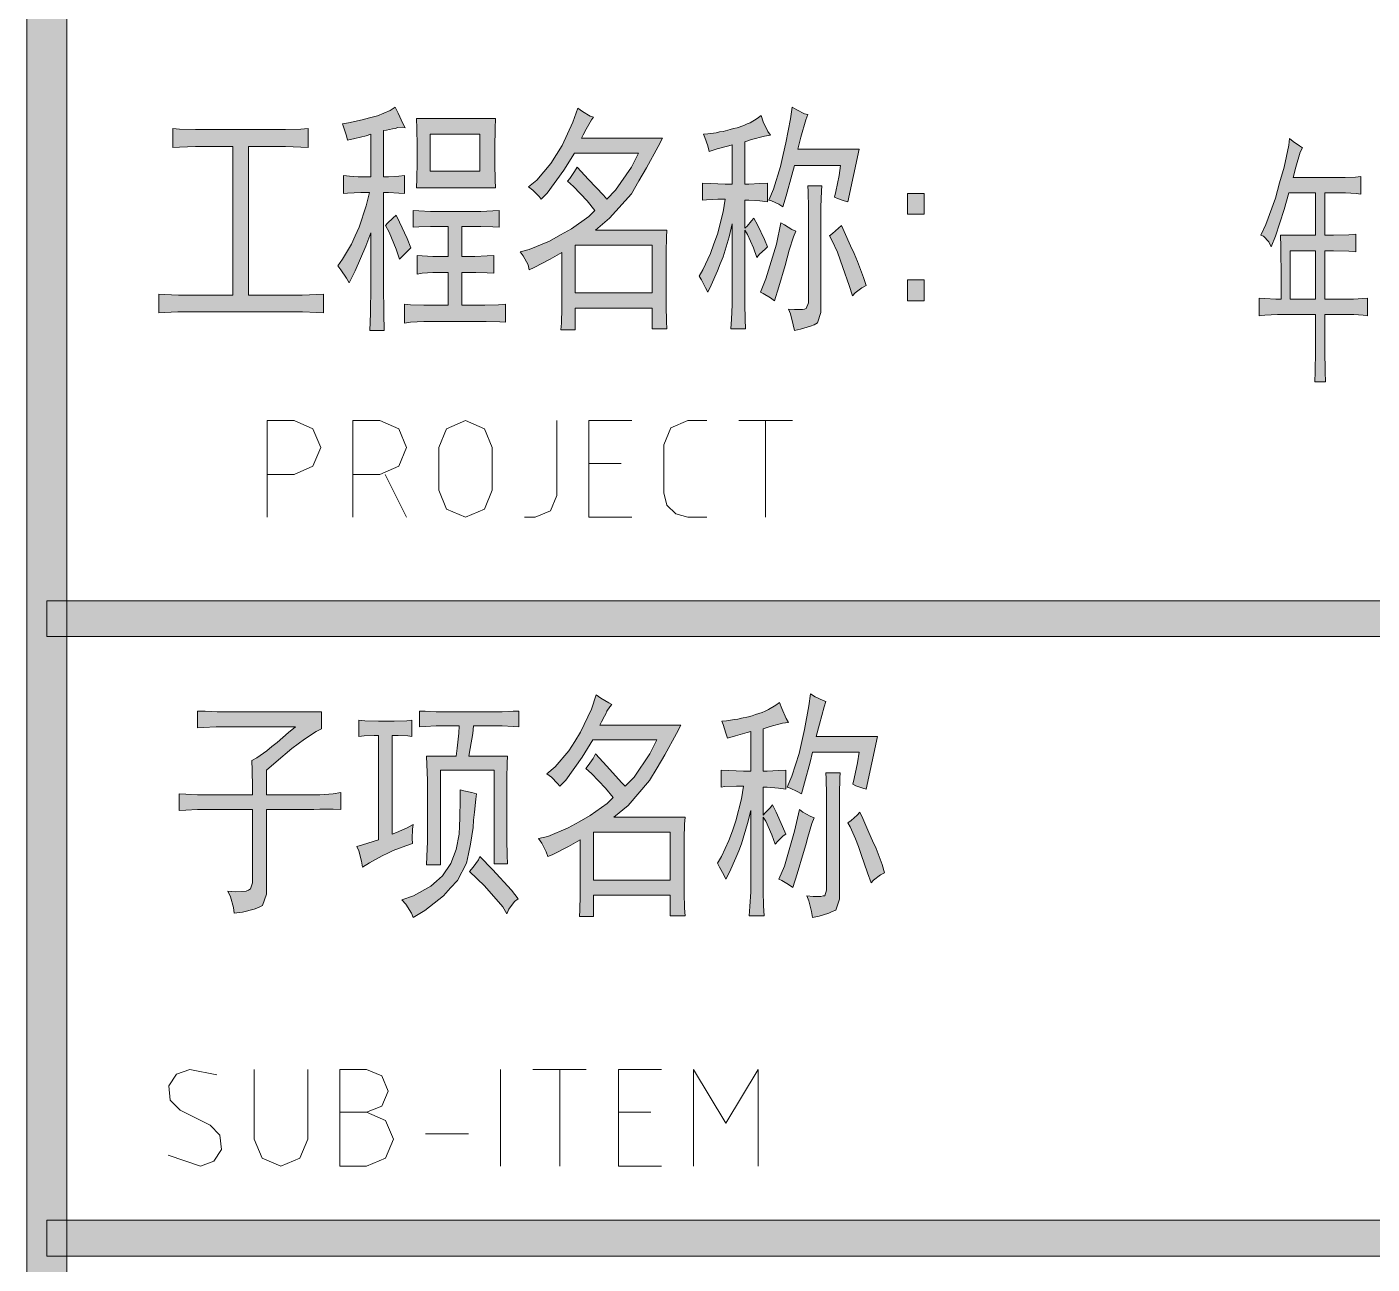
# Model space of a CAD drawing. Header units: millimetres. Extents: x 388 to 64525, y 87 to 607.
# Drawn here: x 64464.27 to 64480.4, y 355.71 to 370.55 of the extents above; entities that cross this region are included whole.
import ezdxf

# ---------------------------------------------------------------- set-up
doc = ezdxf.new("R2010")
doc.units = ezdxf.units.MM

msp = doc.modelspace()

# ---------------------------------------------------------------- hatches: boundary and pattern name
h = msp.add_hatch(color=0)
h.dxf.hatch_style = 2
h.paths.add_polyline_path([(64464.748, 320.182), (64464.268, 320.182), (64464.268, 597.224), (64464.748, 597.224)])
h = msp.add_hatch(color=0)
h.dxf.hatch_style = 2
h.paths.add_polyline_path([(64468.051, 369.387), (64468.123, 369.398), (64468.288, 369.434), (64468.377, 369.459), (64468.47, 369.484), (64468.624, 369.548), (64468.685, 369.588), (64468.718, 369.516), (64468.775, 369.391), (64468.804, 369.34), (64468.775, 369.348), (64468.714, 369.344), (64468.682, 369.333), (64468.65, 369.326), (64468.581, 369.312), (64468.542, 369.308), (64468.542, 368.753), (64468.603, 368.753), (64468.728, 368.76), (64468.796, 368.767), (64468.796, 368.552), (64468.728, 368.556), (64468.603, 368.563), (64468.542, 368.563), (64468.542, 367.57), (64468.542, 367.449), (64468.546, 367.115), (64468.553, 366.908), (64468.381, 366.908), (64468.388, 367.115), (64468.392, 367.441), (64468.392, 367.56), (64468.392, 368.079), (64468.331, 367.922), (64468.202, 367.624), (64468.13, 367.481), (64468.098, 367.538), (64468.033, 367.638), (64467.994, 367.685), (64468.051, 367.764), (64468.159, 367.943), (64468.205, 368.043), (64468.252, 368.147), (64468.334, 368.405), (64468.374, 368.563), (64468.27, 368.563), (64468.112, 368.556), (64468.062, 368.552), (64468.062, 368.767), (64468.134, 368.76), (64468.238, 368.753), (64468.273, 368.753), (64468.392, 368.753), (64468.392, 369.262), (64468.334, 369.244), (64468.198, 369.211), (64468.112, 369.193), (64468.098, 369.244), (64468.069, 369.34)])
h = msp.add_hatch(color=0)
h.paths.add_polyline_path([(64471.061, 369.466), (64471.039, 369.437), (64471.004, 369.38), (64470.989, 369.351), (64470.975, 369.322), (64470.939, 369.254), (64470.918, 369.215), (64471.889, 369.215), (64471.838, 369.115), (64471.695, 368.86), (64471.606, 368.703), (64471.516, 368.549), (64471.254, 368.255), (64471.086, 368.111), (64471.939, 368.111), (64471.935, 368.029), (64471.932, 367.853), (64471.932, 367.764), (64471.932, 367.302), (64471.932, 367.205), (64471.935, 367.019), (64471.939, 366.929), (64471.763, 366.929), (64471.763, 367.176), (64470.842, 367.176), (64470.842, 366.918), (64470.67, 366.918), (64470.678, 366.997), (64470.681, 367.176), (64470.681, 367.28), (64470.681, 367.843), (64470.541, 367.764), (64470.348, 367.664), (64470.291, 367.638), (64470.276, 367.696), (64470.219, 367.803), (64470.183, 367.853), (64470.291, 367.882), (64470.534, 367.982), (64470.667, 368.058), (64470.799, 368.129), (64471.007, 368.276), (64471.079, 368.348), (64470.986, 368.463), (64470.821, 368.635), (64470.749, 368.699), (64470.778, 368.731), (64470.835, 368.817), (64470.867, 368.867), (64471, 368.721), (64471.179, 368.531), (64471.222, 368.484), (64471.326, 368.592), (64471.516, 368.867), (64471.602, 369.036), (64470.832, 369.036), (64470.706, 368.832), (64470.506, 368.556), (64470.434, 368.484), (64470.409, 368.516), (64470.334, 368.592), (64470.283, 368.631), (64470.38, 368.713), (64470.549, 368.91), (64470.617, 369.018), (64470.685, 369.129), (64470.814, 369.408), (64470.875, 369.577), (64470.928, 369.537), (64471.021, 369.48)])
h.paths.add_polyline_path([(64471.763, 367.359), (64471.763, 367.932), (64470.842, 367.932), (64470.842, 367.359)])
h = msp.add_hatch(color=0)
h.dxf.hatch_style = 2
h.paths.add_polyline_path([(64473.63, 369.498), (64473.608, 369.437), (64473.547, 369.226), (64473.512, 369.082), (64474.246, 369.082), (64474.11, 368.452), (64474.067, 368.463), (64473.988, 368.491), (64473.949, 368.506), (64473.967, 368.574), (64474.006, 368.767), (64474.024, 368.889), (64473.469, 368.889), (64473.44, 368.771), (64473.372, 368.523), (64473.332, 368.394), (64473.282, 368.423), (64473.196, 368.463), (64473.164, 368.473), (64473.218, 368.602), (64473.304, 368.875), (64473.336, 369.018), (64473.368, 369.161), (64473.422, 369.448), (64473.444, 369.588), (64473.497, 369.555), (64473.59, 369.509)])
h = msp.add_hatch(color=0)
h.paths.add_polyline_path([(64469.886, 369.451), (64469.882, 369.33), (64469.879, 369.104), (64469.879, 369.004), (64469.879, 368.907), (64469.882, 368.713), (64469.886, 368.62), (64468.94, 368.62), (64468.943, 368.728), (64468.947, 368.928), (64468.947, 369.025), (64468.947, 369.122), (64468.943, 369.333), (64468.94, 369.451)])
h.paths.add_polyline_path([(64469.699, 368.821), (64469.699, 369.262), (64469.101, 369.262), (64469.101, 368.821)])
h = msp.add_hatch(color=0)
h.dxf.hatch_style = 2
h.paths.add_polyline_path([(64472.326, 367.56), (64472.372, 367.638), (64472.462, 367.832), (64472.505, 367.95), (64472.548, 368.065), (64472.616, 368.334), (64472.641, 368.484), (64472.551, 368.484), (64472.415, 368.477), (64472.369, 368.473), (64472.369, 368.674), (64472.462, 368.67), (64472.641, 368.663), (64472.723, 368.663), (64472.723, 369.136), (64472.684, 369.125), (64472.544, 369.086), (64472.448, 369.057), (64472.43, 369.122), (64472.394, 369.222), (64472.379, 369.262), (64472.433, 369.269), (64472.53, 369.279), (64472.573, 369.29), (64472.616, 369.297), (64472.698, 369.319), (64472.741, 369.33), (64472.784, 369.34), (64472.863, 369.369), (64472.903, 369.387), (64472.938, 369.401), (64473.024, 369.451), (64473.071, 369.487), (64473.096, 369.412), (64473.15, 369.294), (64473.182, 369.251), (64473.11, 369.24), (64472.956, 369.201), (64472.877, 369.172), (64472.877, 368.663), (64472.924, 368.663), (64473.057, 368.67), (64473.146, 368.674), (64473.146, 368.452), (64473.057, 368.463), (64472.924, 368.473), (64472.877, 368.473), (64472.877, 368.137), (64472.903, 368.162), (64472.956, 368.226), (64472.985, 368.258), (64473.028, 368.176), (64473.11, 368), (64473.146, 367.911), (64473.118, 367.886), (64473.053, 367.825), (64473.021, 367.785), (64472.978, 367.9), (64472.906, 368.061), (64472.877, 368.111), (64472.877, 367.28), (64472.877, 367.223), (64472.881, 367.047), (64472.885, 366.929), (64472.709, 366.929), (64472.716, 367.044), (64472.723, 367.216), (64472.723, 367.28), (64472.723, 368.19), (64472.688, 368.033), (64472.616, 367.793), (64472.58, 367.707), (64472.548, 367.624), (64472.473, 367.452), (64472.43, 367.37), (64472.405, 367.42), (64472.354, 367.517)])
h = msp.add_hatch(color=0)
h.dxf.hatch_style = 2
h.paths.add_polyline_path([(64467.267, 369.319), (64467.367, 369.319), (64467.553, 369.322), (64467.639, 369.33), (64467.639, 369.104), (64467.553, 369.107), (64467.367, 369.115), (64467.267, 369.115), (64466.923, 369.115), (64466.923, 367.334), (64467.471, 367.334), (64467.568, 367.334), (64467.743, 367.341), (64467.825, 367.345), (64467.825, 367.123), (64467.743, 367.126), (64467.571, 367.133), (64467.478, 367.133), (64466.17, 367.133), (64466.077, 367.133), (64465.916, 367.126), (64465.848, 367.123), (64465.848, 367.345), (64465.919, 367.341), (64466.084, 367.334), (64466.177, 367.334), (64466.736, 367.334), (64466.736, 369.115), (64466.396, 369.115), (64466.288, 369.115), (64466.099, 369.107), (64466.016, 369.104), (64466.016, 369.33), (64466.099, 369.322), (64466.288, 369.319), (64466.396, 369.319)])
h = msp.add_hatch(color=0)
h.paths.add_polyline_path([(64479.062, 368.051), (64479.123, 368.18), (64479.237, 368.495), (64479.287, 368.681), (64479.341, 368.867), (64479.398, 369.133), (64479.406, 369.211), (64479.449, 369.176), (64479.524, 369.122), (64479.56, 369.1), (64479.535, 369.047), (64479.481, 368.867), (64479.449, 368.742), (64480.011, 368.742), (64480.072, 368.742), (64480.197, 368.749), (64480.262, 368.756), (64480.262, 368.545), (64480.205, 368.552), (64480.079, 368.559), (64480.011, 368.559), (64479.828, 368.559), (64479.828, 368.051), (64479.932, 368.051), (64480.119, 368.058), (64480.201, 368.065), (64480.201, 367.853), (64480.119, 367.861), (64479.932, 367.864), (64479.828, 367.864), (64479.828, 367.284), (64480.111, 367.284), (64480.172, 367.284), (64480.287, 367.291), (64480.341, 367.298), (64480.341, 367.087), (64480.291, 367.094), (64480.176, 367.101), (64480.111, 367.101), (64479.828, 367.101), (64479.828, 366.814), (64479.828, 366.675), (64479.832, 366.413), (64479.836, 366.295), (64479.71, 366.295), (64479.714, 366.413), (64479.717, 366.66), (64479.717, 366.789), (64479.717, 367.101), (64479.338, 367.101), (64479.262, 367.101), (64479.112, 367.094), (64479.044, 367.087), (64479.044, 367.298), (64479.112, 367.291), (64479.241, 367.284), (64479.305, 367.284), (64479.305, 367.527), (64479.302, 367.911), (64479.298, 368.051), (64479.717, 368.051), (64479.717, 368.559), (64479.398, 368.559), (64479.341, 368.359), (64479.237, 368.04), (64479.187, 367.914), (64479.158, 367.972), (64479.094, 368.04)])
h.paths.add_polyline_path([(64479.717, 367.284), (64479.717, 367.864), (64479.413, 367.864), (64479.413, 367.284)])
h = msp.add_hatch(color=0)
h.dxf.hatch_style = 2
h.paths.add_polyline_path([(64473.798, 368.642), (64473.795, 368.584), (64473.788, 368.387), (64473.788, 368.248), (64473.788, 367.234), (64473.788, 367.126), (64473.748, 367.001), (64473.705, 366.979), (64473.662, 366.961), (64473.544, 366.925), (64473.469, 366.908), (64473.454, 366.979), (64473.422, 367.108), (64473.401, 367.166), (64473.472, 367.162), (64473.565, 367.162), (64473.59, 367.166), (64473.612, 367.173), (64473.637, 367.241), (64473.637, 367.302), (64473.637, 368.248), (64473.637, 368.377), (64473.633, 368.574), (64473.63, 368.642)])
h = msp.add_hatch(color=0)
h.dxf.hatch_style = 2
h.paths.add_polyline_path([(64475.024, 368.305), (64474.827, 368.305), (64474.827, 368.552), (64475.024, 368.552)])
h = msp.add_hatch(color=0)
h.dxf.hatch_style = 2
h.paths.add_polyline_path([(64468.696, 368.294), (64468.736, 368.208), (64468.825, 368.011), (64468.872, 367.9), (64468.847, 367.875), (64468.779, 367.807), (64468.736, 367.764), (64468.696, 367.886), (64468.61, 368.09), (64468.567, 368.169), (64468.592, 368.197), (64468.657, 368.258)])
h = msp.add_hatch(color=0)
h.dxf.hatch_style = 2
h.paths.add_polyline_path([(64469.642, 368.337), (64469.71, 368.337), (64469.853, 368.344), (64469.929, 368.348), (64469.929, 368.147), (64469.853, 368.151), (64469.71, 368.158), (64469.642, 368.158), (64469.481, 368.158), (64469.481, 367.796), (64469.574, 367.796), (64469.638, 367.796), (64469.785, 367.803), (64469.868, 367.807), (64469.868, 367.595), (64469.785, 367.599), (64469.649, 367.606), (64469.599, 367.606), (64469.481, 367.606), (64469.481, 367.212), (64469.685, 367.212), (64469.76, 367.212), (64469.922, 367.216), (64470.004, 367.223), (64470.004, 367.008), (64469.936, 367.015), (64469.775, 367.019), (64469.685, 367.019), (64469.119, 367.019), (64469.026, 367.019), (64468.865, 367.008), (64468.796, 366.997), (64468.796, 367.223), (64468.865, 367.216), (64469.026, 367.212), (64469.119, 367.212), (64469.32, 367.212), (64469.32, 367.606), (64469.201, 367.606), (64469.133, 367.606), (64469.008, 367.595), (64468.947, 367.585), (64468.947, 367.807), (64469.008, 367.803), (64469.133, 367.796), (64469.201, 367.796), (64469.32, 367.796), (64469.32, 368.158), (64469.183, 368.158), (64469.108, 368.158), (64468.965, 368.151), (64468.897, 368.147), (64468.897, 368.348), (64468.965, 368.344), (64469.108, 368.337), (64469.183, 368.337)])
h = msp.add_hatch(color=0)
h.dxf.hatch_style = 2
h.paths.add_polyline_path([(64473.487, 368.101), (64473.458, 368.033), (64473.408, 367.871), (64473.383, 367.782), (64473.358, 367.689), (64473.282, 367.431), (64473.232, 367.266), (64473.182, 367.302), (64473.096, 367.352), (64473.064, 367.37), (64473.128, 367.527), (64473.254, 367.943), (64473.307, 368.201), (64473.35, 368.176), (64473.44, 368.122)])
h = msp.add_hatch(color=0)
h.dxf.hatch_style = 2
h.paths.add_polyline_path([(64474.035, 368.169), (64474.067, 368.097), (64474.142, 367.925), (64474.185, 367.832), (64474.228, 367.735), (64474.3, 367.545), (64474.329, 367.449), (64474.278, 367.42), (64474.2, 367.359), (64474.167, 367.323), (64474.128, 367.449), (64474.049, 367.664), (64474.017, 367.757), (64473.985, 367.85), (64473.92, 367.993), (64473.891, 368.043), (64473.927, 368.072), (64473.999, 368.137)])
h = msp.add_hatch(color=0)
h.dxf.hatch_style = 2
h.paths.add_polyline_path([(64475.024, 367.266), (64474.827, 367.266), (64474.827, 367.517), (64475.024, 367.517)])
h = msp.add_hatch(color=0)
h.dxf.hatch_style = 2
h.paths.add_polyline_path([(64464.508, 363.239), (64464.508, 363.669), (64514.558, 363.669), (64514.558, 363.239)])
h = msp.add_hatch(color=0)
h.paths.add_polyline_path([(64471.279, 362.425), (64471.258, 362.397), (64471.222, 362.343), (64471.208, 362.314), (64471.193, 362.286), (64471.158, 362.217), (64471.136, 362.178), (64472.107, 362.178), (64472.057, 362.078), (64471.917, 361.82), (64471.824, 361.666), (64471.734, 361.512), (64471.477, 361.214), (64471.305, 361.075), (64472.161, 361.075), (64472.154, 360.989), (64472.15, 360.817), (64472.15, 360.723), (64472.15, 360.265), (64472.15, 360.168), (64472.154, 359.982), (64472.161, 359.892), (64471.982, 359.892), (64471.982, 360.139), (64471.061, 360.139), (64471.061, 359.881), (64470.892, 359.881), (64470.896, 359.96), (64470.9, 360.139), (64470.9, 360.24), (64470.9, 360.802), (64470.76, 360.723), (64470.566, 360.623), (64470.513, 360.602), (64470.495, 360.659), (64470.441, 360.763), (64470.402, 360.817), (64470.513, 360.842), (64470.756, 360.946), (64470.889, 361.017), (64471.021, 361.092), (64471.226, 361.236), (64471.297, 361.311), (64471.204, 361.422), (64471.039, 361.598), (64470.968, 361.659), (64470.996, 361.694), (64471.057, 361.777), (64471.086, 361.831), (64471.222, 361.684), (64471.398, 361.49), (64471.441, 361.447), (64471.548, 361.555), (64471.738, 361.831), (64471.82, 361.999), (64471.054, 361.999), (64470.925, 361.795), (64470.728, 361.519), (64470.656, 361.447), (64470.631, 361.479), (64470.556, 361.555), (64470.502, 361.594), (64470.602, 361.676), (64470.767, 361.87), (64470.839, 361.981), (64470.907, 362.092), (64471.036, 362.368), (64471.093, 362.54), (64471.15, 362.501), (64471.244, 362.443)])
h.paths.add_polyline_path([(64471.982, 360.319), (64471.982, 360.895), (64471.061, 360.895), (64471.061, 360.319)])
h = msp.add_hatch(color=0)
h.dxf.hatch_style = 2
h.paths.add_polyline_path([(64472.548, 360.523), (64472.594, 360.602), (64472.684, 360.795), (64472.727, 360.91), (64472.766, 361.028), (64472.834, 361.293), (64472.86, 361.447), (64472.774, 361.447), (64472.637, 361.44), (64472.591, 361.433), (64472.591, 361.637), (64472.684, 361.633), (64472.86, 361.626), (64472.946, 361.626), (64472.946, 362.099), (64472.903, 362.088), (64472.763, 362.049), (64472.666, 362.02), (64472.648, 362.081), (64472.616, 362.185), (64472.598, 362.225), (64472.655, 362.228), (64472.752, 362.243), (64472.791, 362.25), (64472.834, 362.26), (64472.92, 362.278), (64472.963, 362.289), (64473.003, 362.303), (64473.085, 362.329), (64473.121, 362.346), (64473.161, 362.364), (64473.246, 362.415), (64473.293, 362.447), (64473.318, 362.375), (64473.372, 362.257), (64473.401, 362.21), (64473.329, 362.2), (64473.178, 362.16), (64473.096, 362.131), (64473.096, 361.626), (64473.143, 361.626), (64473.279, 361.633), (64473.368, 361.637), (64473.368, 361.411), (64473.279, 361.422), (64473.143, 361.433), (64473.096, 361.433), (64473.096, 361.096), (64473.121, 361.125), (64473.178, 361.186), (64473.207, 361.221), (64473.25, 361.135), (64473.329, 360.96), (64473.368, 360.87), (64473.336, 360.849), (64473.275, 360.788), (64473.239, 360.748), (64473.2, 360.86), (64473.128, 361.024), (64473.096, 361.075), (64473.096, 360.24), (64473.096, 360.186), (64473.1, 360.01), (64473.107, 359.892), (64472.928, 359.892), (64472.935, 360.003), (64472.946, 360.179), (64472.946, 360.24), (64472.946, 361.153), (64472.906, 360.996), (64472.834, 360.752), (64472.802, 360.67), (64472.766, 360.584), (64472.691, 360.415), (64472.648, 360.329), (64472.623, 360.383), (64472.573, 360.476)])
h = msp.add_hatch(color=0)
h.dxf.hatch_style = 2
h.paths.add_polyline_path([(64473.848, 362.461), (64473.827, 362.397), (64473.77, 362.189), (64473.73, 362.042), (64474.465, 362.042), (64474.332, 361.411), (64474.289, 361.422), (64474.207, 361.451), (64474.171, 361.469), (64474.185, 361.537), (64474.225, 361.727), (64474.246, 361.852), (64473.687, 361.852), (64473.659, 361.734), (64473.59, 361.487), (64473.555, 361.354), (64473.501, 361.383), (64473.418, 361.422), (64473.383, 361.433), (64473.44, 361.565), (64473.526, 361.838), (64473.558, 361.981), (64473.59, 362.124), (64473.641, 362.407), (64473.662, 362.551), (64473.719, 362.515), (64473.813, 362.472)])
h = msp.add_hatch(color=0)
h.dxf.hatch_style = 2
h.paths.add_polyline_path([(64466.675, 360.186), (64466.772, 360.179), (64466.898, 360.186), (64466.923, 360.2), (64466.948, 360.215), (64466.973, 360.286), (64466.973, 360.344), (64466.973, 361.164), (64466.371, 361.164), (64466.313, 361.164), (64466.174, 361.157), (64466.095, 361.153), (64466.095, 361.354), (64466.174, 361.35), (64466.313, 361.343), (64466.371, 361.343), (64466.973, 361.343), (64466.973, 361.433), (64466.969, 361.637), (64466.966, 361.752), (64467.023, 361.784), (64467.145, 361.87), (64467.206, 361.92), (64467.267, 361.97), (64467.406, 362.088), (64467.489, 362.157), (64466.625, 362.157), (64466.536, 362.157), (64466.382, 362.149), (64466.313, 362.146), (64466.313, 362.346), (64466.403, 362.343), (64466.55, 362.336), (64466.611, 362.336), (64467.8, 362.336), (64467.8, 362.131), (64467.736, 362.099), (64467.596, 362.01), (64467.521, 361.952), (64467.446, 361.895), (64467.256, 361.737), (64467.141, 361.637), (64467.141, 361.343), (64467.707, 361.343), (64467.779, 361.343), (64467.94, 361.354), (64468.03, 361.368), (64468.03, 361.164), (64467.94, 361.171), (64467.779, 361.171), (64467.707, 361.164), (64467.141, 361.164), (64467.141, 360.265), (64467.141, 360.15), (64467.091, 360.014), (64467.044, 359.992), (64466.994, 359.971), (64466.851, 359.935), (64466.754, 359.924), (64466.743, 359.989), (64466.708, 360.118)])
h = msp.add_hatch(color=0)
h.dxf.hatch_style = 2
h.paths.add_polyline_path([(64469.896, 362.336), (64469.965, 362.336), (64470.097, 362.343), (64470.165, 362.346), (64470.165, 362.157), (64470.097, 362.16), (64469.965, 362.167), (64469.896, 362.167), (64469.624, 362.167), (64469.613, 362.078), (64469.581, 361.895), (64469.567, 361.805), (64470.029, 361.805), (64470.025, 361.723), (64470.022, 361.537), (64470.022, 361.433), (64470.022, 360.87), (64470.022, 360.799), (64470.025, 360.619), (64470.029, 360.512), (64469.871, 360.512), (64469.871, 361.637), (64469.226, 361.637), (64469.226, 360.501), (64469.058, 360.501), (64469.062, 360.602), (64469.069, 360.781), (64469.069, 360.86), (64469.069, 361.433), (64469.069, 361.519), (64469.062, 361.705), (64469.058, 361.805), (64469.413, 361.805), (64469.427, 361.902), (64469.445, 362.081), (64469.449, 362.167), (64469.237, 362.167), (64469.173, 362.167), (64469.044, 362.16), (64468.976, 362.157), (64468.976, 362.346), (64469.044, 362.343), (64469.173, 362.336), (64469.237, 362.336)])
h = msp.add_hatch(color=0)
h.dxf.hatch_style = 2
h.paths.add_polyline_path([(64468.89, 360.759), (64468.811, 360.731), (64468.66, 360.673), (64468.596, 360.641), (64468.528, 360.609), (64468.374, 360.526), (64468.291, 360.476), (64468.281, 360.544), (64468.248, 360.67), (64468.223, 360.723), (64468.291, 360.741), (64468.42, 360.781), (64468.485, 360.802), (64468.485, 362.053), (64468.431, 362.053), (64468.313, 362.049), (64468.248, 362.042), (64468.248, 362.235), (64468.32, 362.228), (64468.485, 362.225), (64468.578, 362.225), (64468.671, 362.225), (64468.822, 362.228), (64468.882, 362.235), (64468.882, 362.042), (64468.836, 362.049), (64468.718, 362.053), (64468.646, 362.053), (64468.646, 360.87), (64468.7, 360.888), (64468.825, 360.946), (64468.897, 360.985), (64468.89, 360.928), (64468.886, 360.817)])
h = msp.add_hatch(color=0)
h.dxf.hatch_style = 2
h.paths.add_polyline_path([(64474.017, 361.605), (64474.013, 361.547), (64474.01, 361.35), (64474.01, 361.211), (64474.01, 360.197), (64474.01, 360.089), (64473.967, 359.96), (64473.924, 359.942), (64473.884, 359.921), (64473.766, 359.885), (64473.687, 359.871), (64473.676, 359.942), (64473.641, 360.071), (64473.619, 360.129), (64473.694, 360.121), (64473.788, 360.121), (64473.813, 360.129), (64473.834, 360.132), (64473.856, 360.2), (64473.856, 360.265), (64473.856, 361.211), (64473.856, 361.34), (64473.852, 361.537), (64473.848, 361.605)])
h = msp.add_hatch(color=0)
h.dxf.hatch_style = 2
h.paths.add_polyline_path([(64469.66, 361.354), (64469.649, 361.289), (64469.635, 361.132), (64469.624, 361.039), (64469.617, 360.949), (64469.585, 360.748), (64469.563, 360.634), (64469.538, 360.523), (64469.431, 360.315), (64469.345, 360.225), (64469.262, 360.132), (64469.037, 359.953), (64468.897, 359.871), (64468.879, 359.924), (64468.811, 360.032), (64468.764, 360.082), (64468.904, 360.132), (64469.112, 360.247), (64469.18, 360.308), (64469.252, 360.369), (64469.352, 360.516), (64469.384, 360.602), (64469.416, 360.684), (64469.452, 360.87), (64469.456, 360.967), (64469.459, 361.067), (64469.463, 361.282), (64469.463, 361.401), (64469.506, 361.39), (64469.603, 361.368)])
h = msp.add_hatch(color=0)
h.dxf.hatch_style = 2
h.paths.add_polyline_path([(64473.705, 361.064), (64473.68, 360.996), (64473.63, 360.834), (64473.605, 360.741), (64473.58, 360.648), (64473.501, 360.394), (64473.451, 360.229), (64473.401, 360.265), (64473.318, 360.315), (64473.282, 360.329), (64473.35, 360.487), (64473.472, 360.906), (64473.53, 361.164), (64473.569, 361.135), (64473.659, 361.085)])
h = msp.add_hatch(color=0)
h.dxf.hatch_style = 2
h.paths.add_polyline_path([(64474.253, 361.132), (64474.289, 361.057), (64474.364, 360.888), (64474.407, 360.791), (64474.45, 360.698), (64474.522, 360.505), (64474.551, 360.408), (64474.501, 360.383), (64474.418, 360.319), (64474.389, 360.286), (64474.346, 360.408), (64474.271, 360.627), (64474.239, 360.72), (64474.203, 360.813), (64474.139, 360.956), (64474.11, 361.006), (64474.149, 361.035), (64474.221, 361.096)])
h = msp.add_hatch(color=0)
h.dxf.hatch_style = 2
h.paths.add_polyline_path([(64469.699, 360.602), (64469.85, 360.447), (64470.076, 360.197), (64470.158, 360.093), (64470.115, 360.061), (64470.047, 359.971), (64470.022, 359.914), (64469.975, 360), (64469.753, 360.25), (64469.574, 360.422), (64469.617, 360.473), (64469.681, 360.562)])
h = msp.add_hatch(color=0)
h.dxf.hatch_style = 2
h.paths.add_polyline_path([(64514.558, 356.241), (64514.558, 355.811), (64464.508, 355.811), (64464.508, 356.241)])

# ---------------------------------------------------------------- linework, layer by layer
at = {"color": 0, "lineweight": 0}
for points in [[(64464.748, 320.182), (64464.268, 320.182), (64464.268, 597.224), (64464.748, 597.224)], [(64468.051, 369.387), (64468.123, 369.398), (64468.288, 369.434), (64468.377, 369.459), (64468.47, 369.484), (64468.624, 369.548), (64468.685, 369.588), (64468.718, 369.516), (64468.775, 369.391), (64468.804, 369.34), (64468.775, 369.348), (64468.714, 369.344), (64468.682, 369.333), (64468.65, 369.326), (64468.581, 369.312), (64468.542, 369.308), (64468.542, 368.753), (64468.603, 368.753), (64468.728, 368.76), (64468.796, 368.767), (64468.796, 368.552), (64468.728, 368.556), (64468.603, 368.563), (64468.542, 368.563), (64468.542, 367.57), (64468.542, 367.449), (64468.546, 367.115), (64468.553, 366.908), (64468.381, 366.908), (64468.388, 367.115), (64468.392, 367.441), (64468.392, 367.56), (64468.392, 368.079), (64468.331, 367.922), (64468.202, 367.624), (64468.13, 367.481), (64468.098, 367.538), (64468.033, 367.638), (64467.994, 367.685), (64468.051, 367.764), (64468.159, 367.943), (64468.205, 368.043), (64468.252, 368.147), (64468.334, 368.405), (64468.374, 368.563), (64468.27, 368.563), (64468.112, 368.556), (64468.062, 368.552), (64468.062, 368.767), (64468.134, 368.76), (64468.238, 368.753), (64468.273, 368.753), (64468.392, 368.753), (64468.392, 369.262), (64468.334, 369.244), (64468.198, 369.211), (64468.112, 369.193), (64468.098, 369.244), (64468.069, 369.34)], [(64471.061, 369.466), (64471.039, 369.437), (64471.004, 369.38), (64470.989, 369.351), (64470.975, 369.322), (64470.939, 369.254), (64470.918, 369.215), (64471.889, 369.215), (64471.838, 369.115), (64471.695, 368.86), (64471.606, 368.703), (64471.516, 368.549), (64471.254, 368.255), (64471.086, 368.111), (64471.939, 368.111), (64471.935, 368.029), (64471.932, 367.853), (64471.932, 367.764), (64471.932, 367.302), (64471.932, 367.205), (64471.935, 367.019), (64471.939, 366.929), (64471.763, 366.929), (64471.763, 367.176), (64470.842, 367.176), (64470.842, 366.918), (64470.67, 366.918), (64470.678, 366.997), (64470.681, 367.176), (64470.681, 367.28), (64470.681, 367.843), (64470.541, 367.764), (64470.348, 367.664), (64470.291, 367.638), (64470.276, 367.696), (64470.219, 367.803), (64470.183, 367.853), (64470.291, 367.882), (64470.534, 367.982), (64470.667, 368.058), (64470.799, 368.129), (64471.007, 368.276), (64471.079, 368.348), (64470.986, 368.463), (64470.821, 368.635), (64470.749, 368.699), (64470.778, 368.731), (64470.835, 368.817), (64470.867, 368.867), (64471, 368.721), (64471.179, 368.531), (64471.222, 368.484), (64471.326, 368.592), (64471.516, 368.867), (64471.602, 369.036), (64470.832, 369.036), (64470.706, 368.832), (64470.506, 368.556), (64470.434, 368.484), (64470.409, 368.516), (64470.334, 368.592), (64470.283, 368.631), (64470.38, 368.713), (64470.549, 368.91), (64470.617, 369.018), (64470.685, 369.129), (64470.814, 369.408), (64470.875, 369.577), (64470.928, 369.537), (64471.021, 369.48)], [(64473.63, 369.498), (64473.608, 369.437), (64473.547, 369.226), (64473.512, 369.082), (64474.246, 369.082), (64474.11, 368.452), (64474.067, 368.463), (64473.988, 368.491), (64473.949, 368.506), (64473.967, 368.574), (64474.006, 368.767), (64474.024, 368.889), (64473.469, 368.889), (64473.44, 368.771), (64473.372, 368.523), (64473.332, 368.394), (64473.282, 368.423), (64473.196, 368.463), (64473.164, 368.473), (64473.218, 368.602), (64473.304, 368.875), (64473.336, 369.018), (64473.368, 369.161), (64473.422, 369.448), (64473.444, 369.588), (64473.497, 369.555), (64473.59, 369.509)], [(64469.886, 369.451), (64469.882, 369.33), (64469.879, 369.104), (64469.879, 369.004), (64469.879, 368.907), (64469.882, 368.713), (64469.886, 368.62), (64468.94, 368.62), (64468.943, 368.728), (64468.947, 368.928), (64468.947, 369.025), (64468.947, 369.122), (64468.943, 369.333), (64468.94, 369.451)], [(64472.326, 367.56), (64472.372, 367.638), (64472.462, 367.832), (64472.505, 367.95), (64472.548, 368.065), (64472.616, 368.334), (64472.641, 368.484), (64472.551, 368.484), (64472.415, 368.477), (64472.369, 368.473), (64472.369, 368.674), (64472.462, 368.67), (64472.641, 368.663), (64472.723, 368.663), (64472.723, 369.136), (64472.684, 369.125), (64472.544, 369.086), (64472.448, 369.057), (64472.43, 369.122), (64472.394, 369.222), (64472.379, 369.262), (64472.433, 369.269), (64472.53, 369.279), (64472.573, 369.29), (64472.616, 369.297), (64472.698, 369.319), (64472.741, 369.33), (64472.784, 369.34), (64472.863, 369.369), (64472.903, 369.387), (64472.938, 369.401), (64473.024, 369.451), (64473.071, 369.487), (64473.096, 369.412), (64473.15, 369.294), (64473.182, 369.251), (64473.11, 369.24), (64472.956, 369.201), (64472.877, 369.172), (64472.877, 368.663), (64472.924, 368.663), (64473.057, 368.67), (64473.146, 368.674), (64473.146, 368.452), (64473.057, 368.463), (64472.924, 368.473), (64472.877, 368.473), (64472.877, 368.137), (64472.903, 368.162), (64472.956, 368.226), (64472.985, 368.258), (64473.028, 368.176), (64473.11, 368), (64473.146, 367.911), (64473.118, 367.886), (64473.053, 367.825), (64473.021, 367.785), (64472.978, 367.9), (64472.906, 368.061), (64472.877, 368.111), (64472.877, 367.28), (64472.877, 367.223), (64472.881, 367.047), (64472.885, 366.929), (64472.709, 366.929), (64472.716, 367.044), (64472.723, 367.216), (64472.723, 367.28), (64472.723, 368.19), (64472.688, 368.033), (64472.616, 367.793), (64472.58, 367.707), (64472.548, 367.624), (64472.473, 367.452), (64472.43, 367.37), (64472.405, 367.42), (64472.354, 367.517)], [(64467.267, 369.319), (64467.367, 369.319), (64467.553, 369.322), (64467.639, 369.33), (64467.639, 369.104), (64467.553, 369.107), (64467.367, 369.115), (64467.267, 369.115), (64466.923, 369.115), (64466.923, 367.334), (64467.471, 367.334), (64467.568, 367.334), (64467.743, 367.341), (64467.825, 367.345), (64467.825, 367.123), (64467.743, 367.126), (64467.571, 367.133), (64467.478, 367.133), (64466.17, 367.133), (64466.077, 367.133), (64465.916, 367.126), (64465.848, 367.123), (64465.848, 367.345), (64465.919, 367.341), (64466.084, 367.334), (64466.177, 367.334), (64466.736, 367.334), (64466.736, 369.115), (64466.396, 369.115), (64466.288, 369.115), (64466.099, 369.107), (64466.016, 369.104), (64466.016, 369.33), (64466.099, 369.322), (64466.288, 369.319), (64466.396, 369.319)], [(64469.699, 368.821), (64469.699, 369.262), (64469.101, 369.262), (64469.101, 368.821)], [(64479.062, 368.051), (64479.123, 368.18), (64479.237, 368.495), (64479.287, 368.681), (64479.341, 368.867), (64479.398, 369.133), (64479.406, 369.211), (64479.449, 369.176), (64479.524, 369.122), (64479.56, 369.1), (64479.535, 369.047), (64479.481, 368.867), (64479.449, 368.742), (64480.011, 368.742), (64480.072, 368.742), (64480.197, 368.749), (64480.262, 368.756), (64480.262, 368.545), (64480.205, 368.552), (64480.079, 368.559), (64480.011, 368.559), (64479.828, 368.559), (64479.828, 368.051), (64479.932, 368.051), (64480.119, 368.058), (64480.201, 368.065), (64480.201, 367.853), (64480.119, 367.861), (64479.932, 367.864), (64479.828, 367.864), (64479.828, 367.284), (64480.111, 367.284), (64480.172, 367.284), (64480.287, 367.291), (64480.341, 367.298), (64480.341, 367.087), (64480.291, 367.094), (64480.176, 367.101), (64480.111, 367.101), (64479.828, 367.101), (64479.828, 366.814), (64479.828, 366.675), (64479.832, 366.413), (64479.836, 366.295), (64479.71, 366.295), (64479.714, 366.413), (64479.717, 366.66), (64479.717, 366.789), (64479.717, 367.101), (64479.338, 367.101), (64479.262, 367.101), (64479.112, 367.094), (64479.044, 367.087), (64479.044, 367.298), (64479.112, 367.291), (64479.241, 367.284), (64479.305, 367.284), (64479.305, 367.527), (64479.302, 367.911), (64479.298, 368.051), (64479.717, 368.051), (64479.717, 368.559), (64479.398, 368.559), (64479.341, 368.359), (64479.237, 368.04), (64479.187, 367.914), (64479.158, 367.972), (64479.094, 368.04)], [(64473.798, 368.642), (64473.795, 368.584), (64473.788, 368.387), (64473.788, 368.248), (64473.788, 367.234), (64473.788, 367.126), (64473.748, 367.001), (64473.705, 366.979), (64473.662, 366.961), (64473.544, 366.925), (64473.469, 366.908), (64473.454, 366.979), (64473.422, 367.108), (64473.401, 367.166), (64473.472, 367.162), (64473.565, 367.162), (64473.59, 367.166), (64473.612, 367.173), (64473.637, 367.241), (64473.637, 367.302), (64473.637, 368.248), (64473.637, 368.377), (64473.633, 368.574), (64473.63, 368.642)], [(64475.024, 368.305), (64474.827, 368.305), (64474.827, 368.552), (64475.024, 368.552)], [(64468.696, 368.294), (64468.736, 368.208), (64468.825, 368.011), (64468.872, 367.9), (64468.847, 367.875), (64468.779, 367.807), (64468.736, 367.764), (64468.696, 367.886), (64468.61, 368.09), (64468.567, 368.169), (64468.592, 368.197), (64468.657, 368.258)], [(64469.642, 368.337), (64469.71, 368.337), (64469.853, 368.344), (64469.929, 368.348), (64469.929, 368.147), (64469.853, 368.151), (64469.71, 368.158), (64469.642, 368.158), (64469.481, 368.158), (64469.481, 367.796), (64469.574, 367.796), (64469.638, 367.796), (64469.785, 367.803), (64469.868, 367.807), (64469.868, 367.595), (64469.785, 367.599), (64469.649, 367.606), (64469.599, 367.606), (64469.481, 367.606), (64469.481, 367.212), (64469.685, 367.212), (64469.76, 367.212), (64469.922, 367.216), (64470.004, 367.223), (64470.004, 367.008), (64469.936, 367.015), (64469.775, 367.019), (64469.685, 367.019), (64469.119, 367.019), (64469.026, 367.019), (64468.865, 367.008), (64468.796, 366.997), (64468.796, 367.223), (64468.865, 367.216), (64469.026, 367.212), (64469.119, 367.212), (64469.32, 367.212), (64469.32, 367.606), (64469.201, 367.606), (64469.133, 367.606), (64469.008, 367.595), (64468.947, 367.585), (64468.947, 367.807), (64469.008, 367.803), (64469.133, 367.796), (64469.201, 367.796), (64469.32, 367.796), (64469.32, 368.158), (64469.183, 368.158), (64469.108, 368.158), (64468.965, 368.151), (64468.897, 368.147), (64468.897, 368.348), (64468.965, 368.344), (64469.108, 368.337), (64469.183, 368.337)], [(64473.487, 368.101), (64473.458, 368.033), (64473.408, 367.871), (64473.383, 367.782), (64473.358, 367.689), (64473.282, 367.431), (64473.232, 367.266), (64473.182, 367.302), (64473.096, 367.352), (64473.064, 367.37), (64473.128, 367.527), (64473.254, 367.943), (64473.307, 368.201), (64473.35, 368.176), (64473.44, 368.122)], [(64474.035, 368.169), (64474.067, 368.097), (64474.142, 367.925), (64474.185, 367.832), (64474.228, 367.735), (64474.3, 367.545), (64474.329, 367.449), (64474.278, 367.42), (64474.2, 367.359), (64474.167, 367.323), (64474.128, 367.449), (64474.049, 367.664), (64474.017, 367.757), (64473.985, 367.85), (64473.92, 367.993), (64473.891, 368.043), (64473.927, 368.072), (64473.999, 368.137)], [(64471.763, 367.359), (64471.763, 367.932), (64470.842, 367.932), (64470.842, 367.359)], [(64479.717, 367.284), (64479.717, 367.864), (64479.413, 367.864), (64479.413, 367.284)], [(64475.024, 367.266), (64474.827, 367.266), (64474.827, 367.517), (64475.024, 367.517)], [(64464.508, 363.239), (64464.508, 363.669), (64514.558, 363.669), (64514.558, 363.239)], [(64471.279, 362.425), (64471.258, 362.397), (64471.222, 362.343), (64471.208, 362.314), (64471.193, 362.286), (64471.158, 362.217), (64471.136, 362.178), (64472.107, 362.178), (64472.057, 362.078), (64471.917, 361.82), (64471.824, 361.666), (64471.734, 361.512), (64471.477, 361.214), (64471.305, 361.075), (64472.161, 361.075), (64472.154, 360.989), (64472.15, 360.817), (64472.15, 360.723), (64472.15, 360.265), (64472.15, 360.168), (64472.154, 359.982), (64472.161, 359.892), (64471.982, 359.892), (64471.982, 360.139), (64471.061, 360.139), (64471.061, 359.881), (64470.892, 359.881), (64470.896, 359.96), (64470.9, 360.139), (64470.9, 360.24), (64470.9, 360.802), (64470.76, 360.723), (64470.566, 360.623), (64470.513, 360.602), (64470.495, 360.659), (64470.441, 360.763), (64470.402, 360.817), (64470.513, 360.842), (64470.756, 360.946), (64470.889, 361.017), (64471.021, 361.092), (64471.226, 361.236), (64471.297, 361.311), (64471.204, 361.422), (64471.039, 361.598), (64470.968, 361.659), (64470.996, 361.694), (64471.057, 361.777), (64471.086, 361.831), (64471.222, 361.684), (64471.398, 361.49), (64471.441, 361.447), (64471.548, 361.555), (64471.738, 361.831), (64471.82, 361.999), (64471.054, 361.999), (64470.925, 361.795), (64470.728, 361.519), (64470.656, 361.447), (64470.631, 361.479), (64470.556, 361.555), (64470.502, 361.594), (64470.602, 361.676), (64470.767, 361.87), (64470.839, 361.981), (64470.907, 362.092), (64471.036, 362.368), (64471.093, 362.54), (64471.15, 362.501), (64471.244, 362.443)], [(64472.548, 360.523), (64472.594, 360.602), (64472.684, 360.795), (64472.727, 360.91), (64472.766, 361.028), (64472.834, 361.293), (64472.86, 361.447), (64472.774, 361.447), (64472.637, 361.44), (64472.591, 361.433), (64472.591, 361.637), (64472.684, 361.633), (64472.86, 361.626), (64472.946, 361.626), (64472.946, 362.099), (64472.903, 362.088), (64472.763, 362.049), (64472.666, 362.02), (64472.648, 362.081), (64472.616, 362.185), (64472.598, 362.225), (64472.655, 362.228), (64472.752, 362.243), (64472.791, 362.25), (64472.834, 362.26), (64472.92, 362.278), (64472.963, 362.289), (64473.003, 362.303), (64473.085, 362.329), (64473.121, 362.346), (64473.161, 362.364), (64473.246, 362.415), (64473.293, 362.447), (64473.318, 362.375), (64473.372, 362.257), (64473.401, 362.21), (64473.329, 362.2), (64473.178, 362.16), (64473.096, 362.131), (64473.096, 361.626), (64473.143, 361.626), (64473.279, 361.633), (64473.368, 361.637), (64473.368, 361.411), (64473.279, 361.422), (64473.143, 361.433), (64473.096, 361.433), (64473.096, 361.096), (64473.121, 361.125), (64473.178, 361.186), (64473.207, 361.221), (64473.25, 361.135), (64473.329, 360.96), (64473.368, 360.87), (64473.336, 360.849), (64473.275, 360.788), (64473.239, 360.748), (64473.2, 360.86), (64473.128, 361.024), (64473.096, 361.075), (64473.096, 360.24), (64473.096, 360.186), (64473.1, 360.01), (64473.107, 359.892), (64472.928, 359.892), (64472.935, 360.003), (64472.946, 360.179), (64472.946, 360.24), (64472.946, 361.153), (64472.906, 360.996), (64472.834, 360.752), (64472.802, 360.67), (64472.766, 360.584), (64472.691, 360.415), (64472.648, 360.329), (64472.623, 360.383), (64472.573, 360.476)], [(64473.848, 362.461), (64473.827, 362.397), (64473.77, 362.189), (64473.73, 362.042), (64474.465, 362.042), (64474.332, 361.411), (64474.289, 361.422), (64474.207, 361.451), (64474.171, 361.469), (64474.185, 361.537), (64474.225, 361.727), (64474.246, 361.852), (64473.687, 361.852), (64473.659, 361.734), (64473.59, 361.487), (64473.555, 361.354), (64473.501, 361.383), (64473.418, 361.422), (64473.383, 361.433), (64473.44, 361.565), (64473.526, 361.838), (64473.558, 361.981), (64473.59, 362.124), (64473.641, 362.407), (64473.662, 362.551), (64473.719, 362.515), (64473.813, 362.472)], [(64466.675, 360.186), (64466.772, 360.179), (64466.898, 360.186), (64466.923, 360.2), (64466.948, 360.215), (64466.973, 360.286), (64466.973, 360.344), (64466.973, 361.164), (64466.371, 361.164), (64466.313, 361.164), (64466.174, 361.157), (64466.095, 361.153), (64466.095, 361.354), (64466.174, 361.35), (64466.313, 361.343), (64466.371, 361.343), (64466.973, 361.343), (64466.973, 361.433), (64466.969, 361.637), (64466.966, 361.752), (64467.023, 361.784), (64467.145, 361.87), (64467.206, 361.92), (64467.267, 361.97), (64467.406, 362.088), (64467.489, 362.157), (64466.625, 362.157), (64466.536, 362.157), (64466.382, 362.149), (64466.313, 362.146), (64466.313, 362.346), (64466.403, 362.343), (64466.55, 362.336), (64466.611, 362.336), (64467.8, 362.336), (64467.8, 362.131), (64467.736, 362.099), (64467.596, 362.01), (64467.521, 361.952), (64467.446, 361.895), (64467.256, 361.737), (64467.141, 361.637), (64467.141, 361.343), (64467.707, 361.343), (64467.779, 361.343), (64467.94, 361.354), (64468.03, 361.368), (64468.03, 361.164), (64467.94, 361.171), (64467.779, 361.171), (64467.707, 361.164), (64467.141, 361.164), (64467.141, 360.265), (64467.141, 360.15), (64467.091, 360.014), (64467.044, 359.992), (64466.994, 359.971), (64466.851, 359.935), (64466.754, 359.924), (64466.743, 359.989), (64466.708, 360.118)], [(64469.896, 362.336), (64469.965, 362.336), (64470.097, 362.343), (64470.165, 362.346), (64470.165, 362.157), (64470.097, 362.16), (64469.965, 362.167), (64469.896, 362.167), (64469.624, 362.167), (64469.613, 362.078), (64469.581, 361.895), (64469.567, 361.805), (64470.029, 361.805), (64470.025, 361.723), (64470.022, 361.537), (64470.022, 361.433), (64470.022, 360.87), (64470.022, 360.799), (64470.025, 360.619), (64470.029, 360.512), (64469.871, 360.512), (64469.871, 361.637), (64469.226, 361.637), (64469.226, 360.501), (64469.058, 360.501), (64469.062, 360.602), (64469.069, 360.781), (64469.069, 360.86), (64469.069, 361.433), (64469.069, 361.519), (64469.062, 361.705), (64469.058, 361.805), (64469.413, 361.805), (64469.427, 361.902), (64469.445, 362.081), (64469.449, 362.167), (64469.237, 362.167), (64469.173, 362.167), (64469.044, 362.16), (64468.976, 362.157), (64468.976, 362.346), (64469.044, 362.343), (64469.173, 362.336), (64469.237, 362.336)], [(64468.89, 360.759), (64468.811, 360.731), (64468.66, 360.673), (64468.596, 360.641), (64468.528, 360.609), (64468.374, 360.526), (64468.291, 360.476), (64468.281, 360.544), (64468.248, 360.67), (64468.223, 360.723), (64468.291, 360.741), (64468.42, 360.781), (64468.485, 360.802), (64468.485, 362.053), (64468.431, 362.053), (64468.313, 362.049), (64468.248, 362.042), (64468.248, 362.235), (64468.32, 362.228), (64468.485, 362.225), (64468.578, 362.225), (64468.671, 362.225), (64468.822, 362.228), (64468.882, 362.235), (64468.882, 362.042), (64468.836, 362.049), (64468.718, 362.053), (64468.646, 362.053), (64468.646, 360.87), (64468.7, 360.888), (64468.825, 360.946), (64468.897, 360.985), (64468.89, 360.928), (64468.886, 360.817)], [(64474.017, 361.605), (64474.013, 361.547), (64474.01, 361.35), (64474.01, 361.211), (64474.01, 360.197), (64474.01, 360.089), (64473.967, 359.96), (64473.924, 359.942), (64473.884, 359.921), (64473.766, 359.885), (64473.687, 359.871), (64473.676, 359.942), (64473.641, 360.071), (64473.619, 360.129), (64473.694, 360.121), (64473.788, 360.121), (64473.813, 360.129), (64473.834, 360.132), (64473.856, 360.2), (64473.856, 360.265), (64473.856, 361.211), (64473.856, 361.34), (64473.852, 361.537), (64473.848, 361.605)], [(64469.66, 361.354), (64469.649, 361.289), (64469.635, 361.132), (64469.624, 361.039), (64469.617, 360.949), (64469.585, 360.748), (64469.563, 360.634), (64469.538, 360.523), (64469.431, 360.315), (64469.345, 360.225), (64469.262, 360.132), (64469.037, 359.953), (64468.897, 359.871), (64468.879, 359.924), (64468.811, 360.032), (64468.764, 360.082), (64468.904, 360.132), (64469.112, 360.247), (64469.18, 360.308), (64469.252, 360.369), (64469.352, 360.516), (64469.384, 360.602), (64469.416, 360.684), (64469.452, 360.87), (64469.456, 360.967), (64469.459, 361.067), (64469.463, 361.282), (64469.463, 361.401), (64469.506, 361.39), (64469.603, 361.368)], [(64473.705, 361.064), (64473.68, 360.996), (64473.63, 360.834), (64473.605, 360.741), (64473.58, 360.648), (64473.501, 360.394), (64473.451, 360.229), (64473.401, 360.265), (64473.318, 360.315), (64473.282, 360.329), (64473.35, 360.487), (64473.472, 360.906), (64473.53, 361.164), (64473.569, 361.135), (64473.659, 361.085)], [(64474.253, 361.132), (64474.289, 361.057), (64474.364, 360.888), (64474.407, 360.791), (64474.45, 360.698), (64474.522, 360.505), (64474.551, 360.408), (64474.501, 360.383), (64474.418, 360.319), (64474.389, 360.286), (64474.346, 360.408), (64474.271, 360.627), (64474.239, 360.72), (64474.203, 360.813), (64474.139, 360.956), (64474.11, 361.006), (64474.149, 361.035), (64474.221, 361.096)], [(64471.982, 360.319), (64471.982, 360.895), (64471.061, 360.895), (64471.061, 360.319)], [(64469.699, 360.602), (64469.85, 360.447), (64470.076, 360.197), (64470.158, 360.093), (64470.115, 360.061), (64470.047, 359.971), (64470.022, 359.914), (64469.975, 360), (64469.753, 360.25), (64469.574, 360.422), (64469.617, 360.473), (64469.681, 360.562)], [(64514.558, 356.241), (64514.558, 355.811), (64464.508, 355.811), (64464.508, 356.241)]]:
    msp.add_lwpolyline(points, close=True, dxfattribs=at)
for points in [[(64467.148, 364.672), (64467.148, 365.829), (64467.471, 365.829)], [(64467.471, 365.184), (64467.697, 365.281), (64467.79, 365.507), (64467.697, 365.732), (64467.471, 365.829)], [(64468.177, 364.672), (64468.177, 365.829), (64468.499, 365.829)], [(64468.499, 365.184), (64468.725, 365.281), (64468.818, 365.507), (64468.725, 365.732), (64468.499, 365.829)], [(64469.846, 365.507), (64469.753, 365.732), (64469.527, 365.829), (64469.298, 365.732), (64469.205, 365.507)], [(64470.62, 364.93), (64470.62, 365.829)], [(64471.52, 364.672), (64471.004, 364.672), (64471.004, 365.829), (64471.52, 365.829)], [(64472.193, 365.829), (64471.989, 365.743), (64471.903, 365.539)], [(64472.193, 365.829), (64472.419, 365.829)], [(64472.802, 365.829), (64473.447, 365.829)], [(64473.125, 364.672), (64473.125, 365.829)], [(64469.205, 364.994), (64469.205, 365.507)], [(64469.846, 365.507), (64469.846, 364.994)], [(64471.903, 364.962), (64471.903, 365.539)], [(64467.471, 365.184), (64467.148, 365.184)], [(64468.499, 365.184), (64468.177, 365.184)], [(64468.564, 365.184), (64468.818, 364.672)], [(64471.391, 365.313), (64471.004, 365.313)], [(64469.205, 364.994), (64469.298, 364.765), (64469.527, 364.672), (64469.753, 364.765), (64469.846, 364.994)], [(64470.362, 364.672), (64470.545, 364.747), (64470.62, 364.93)], [(64471.903, 364.962), (64471.942, 364.815), (64472.05, 364.711), (64472.193, 364.672)], [(64470.233, 364.672), (64470.362, 364.672)], [(64472.419, 364.672), (64472.193, 364.672)], [(64466.543, 357.982), (64466.22, 358.047), (64466.063, 357.99), (64465.97, 357.85), (64465.987, 357.681), (64466.106, 357.56)], [(64466.991, 358.047), (64466.991, 357.212)], [(64467.636, 357.212), (64467.636, 358.047)], [(64468.341, 358.047), (64468.019, 358.047), (64468.019, 356.89)], [(64468.341, 356.89), (64468.567, 356.983), (64468.664, 357.212), (64468.567, 357.438), (64468.341, 357.535), (64468.524, 357.61), (64468.599, 357.789), (64468.524, 357.972), (64468.341, 358.047)], [(64469.947, 356.89), (64469.947, 358.047)], [(64470.334, 358.047), (64470.975, 358.047)], [(64470.656, 356.89), (64470.656, 358.047)], [(64471.878, 356.89), (64471.362, 356.89), (64471.362, 358.047), (64471.878, 358.047)], [(64472.261, 356.89), (64472.261, 358.047), (64472.648, 357.406), (64473.035, 358.047), (64473.035, 356.89)], [(64466.106, 357.56), (64466.464, 357.38)], [(64468.341, 357.535), (64468.019, 357.535)], [(64471.749, 357.535), (64471.362, 357.535)], [(64466.349, 356.89), (64466.507, 356.947), (64466.6, 357.09), (64466.582, 357.259), (64466.464, 357.38)], [(64469.047, 357.277), (64469.563, 357.277)], [(64466.991, 357.212), (64467.087, 356.983), (64467.313, 356.89), (64467.539, 356.983), (64467.636, 357.212)], [(64465.962, 357.019), (64466.349, 356.89)], [(64468.019, 356.89), (64468.341, 356.89)]]:
    msp.add_lwpolyline(points, dxfattribs=at)

doc.saveas('drawing.dxf')
